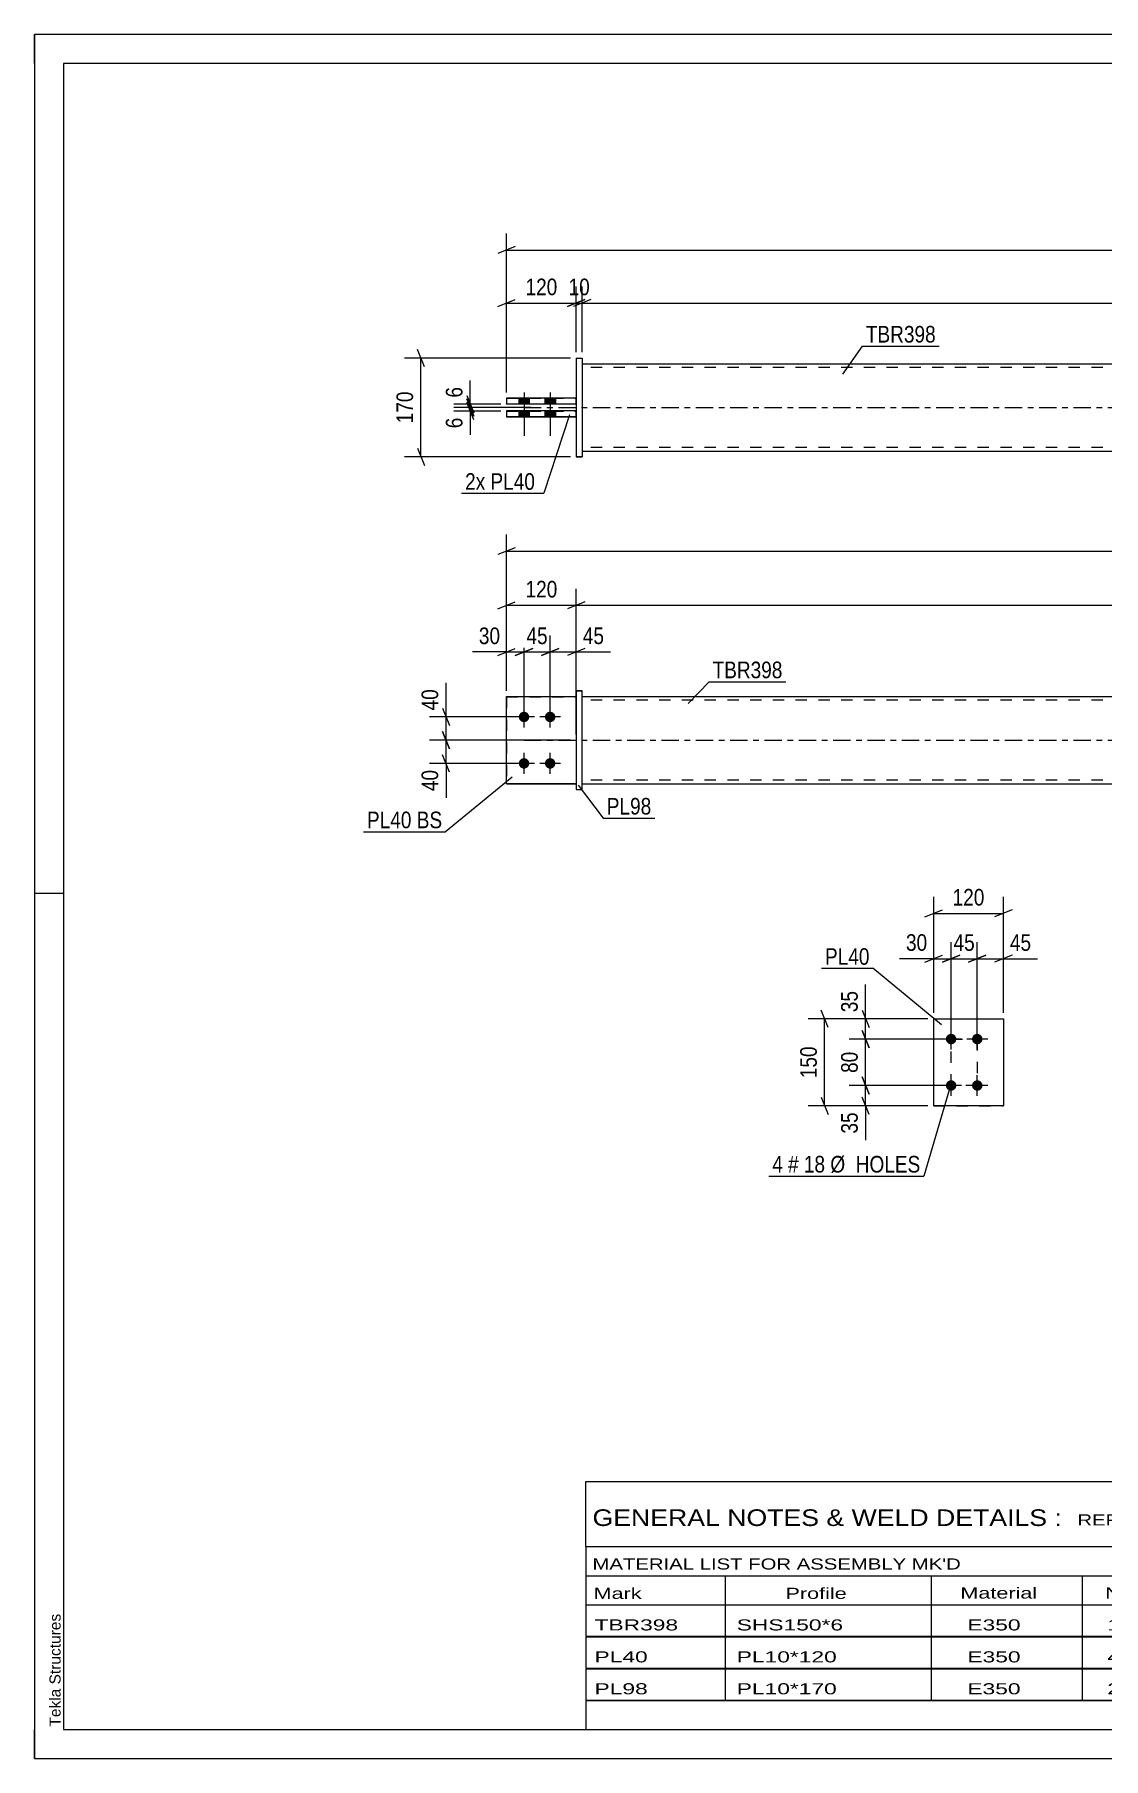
# Model space of a CAD drawing. Header units: millimetres. Extents: x 0 to 420, y 0 to 297.
# Drawn here: x 0 to 184.2, y 0 to 297 of the extents above; entities that cross this region are included whole.
import ezdxf

# ---------------------------------------------------------------- set-up
doc = ezdxf.new("R2010")
doc.units = ezdxf.units.MM
doc.linetypes.add('DXK_LINE_DOT2', pattern=[3.9198, 1.9599, -1.9599])
doc.linetypes.add('DXK_LINE_DOT3', pattern=[5.9187, 2.979, -0.9799, 0.9799, -0.9799])
doc.styles.add('Arial', font='ARIAL.TTF', dxfattribs={"height": 0.2})
doc.styles.add('Arial Narrow', font='ARIALN.TTF', dxfattribs={"height": 0.2})

# ---------------------------------------------------------------- blocks, each defined once
blk = doc.blocks.new('Unknown-580606215-1163')
at = {"color": 5, "linetype": 'Continuous'}
for p, q in [((420, 297), (0, 297)), ((0, 297), (0, 0)), ((0, 292), (0, 297)), ((415, 292), (5, 292)), ((5, 292), (5, 5)), ((5, 149), (0, 149)), ((0, 0), (0, 5)), ((5, 5), (415, 5)), ((0, 0), (420, 0))]:
    blk.add_line(p, q, dxfattribs=at)
at = {"color": 174, "linetype": 'Continuous', "style": 'Arial'}
blk.add_text('Tekla Structures', height=1.9102, rotation=90, dxfattribs=at).set_placement((4.5, 5.5))
blk = doc.blocks.new('Part-580606215-1811 - 1792')
at = {"color": 2, "linetype": 'Continuous'}
for p, q in [((81.35, 182.93), (93.35, 182.93)), ((81.35, 167.93), (81.35, 182.93)), ((81.35, 167.93), (93.35, 167.93)), ((93.35, 167.93), (81.35, 167.93)), ((81.35, 167.93), (81.35, 167.93))]:
    blk.add_line(p, q, dxfattribs=at)
at = {"color": 7, "linetype": 'DXK_LINE_DOT2'}
for p, q in [((81.35, 182.93), (93.35, 182.93)), ((93.35, 182.93), (93.35, 182.93)), ((93.35, 182.93), (93.35, 167.93))]:
    blk.add_line(p, q, dxfattribs=at)
blk = doc.blocks.new('Bolt-580606215-1795 - 1792')
at = {"linetype": 'Continuous'}
for points in [[(84.35, 178.53), (84.16, 178.55), (83.99, 178.61), (83.82, 178.7), (83.68, 178.83), (83.57, 178.98), (83.5, 179.15), (83.46, 179.34), (83.46, 179.52), (83.5, 179.71), (83.57, 179.88), (83.68, 180.03), (83.82, 180.16), (83.99, 180.25), (84.16, 180.31), (84.35, 180.33), (84.54, 180.31), (84.72, 180.25), (84.88, 180.16), (85.02, 180.03), (85.13, 179.88), (85.21, 179.71), (85.25, 179.52), (85.25, 179.34), (85.21, 179.15), (85.13, 178.98), (85.02, 178.83), (84.88, 178.7), (84.72, 178.61), (84.54, 178.55)], [(88.85, 178.53), (88.66, 178.55), (88.49, 178.61), (88.32, 178.7), (88.18, 178.83), (88.07, 178.98), (88, 179.15), (87.96, 179.34), (87.96, 179.52), (88, 179.71), (88.07, 179.88), (88.18, 180.03), (88.32, 180.16), (88.49, 180.25), (88.66, 180.31), (88.85, 180.33), (89.04, 180.31), (89.22, 180.25), (89.38, 180.16), (89.52, 180.03), (89.63, 179.88), (89.71, 179.71), (89.75, 179.52), (89.75, 179.34), (89.71, 179.15), (89.63, 178.98), (89.52, 178.83), (89.38, 178.7), (89.22, 178.61), (89.04, 178.55)], [(84.35, 170.53), (84.16, 170.55), (83.99, 170.61), (83.82, 170.7), (83.68, 170.83), (83.57, 170.98), (83.5, 171.15), (83.46, 171.34), (83.46, 171.52), (83.5, 171.71), (83.57, 171.88), (83.68, 172.03), (83.82, 172.16), (83.99, 172.25), (84.16, 172.31), (84.35, 172.33), (84.54, 172.31), (84.72, 172.25), (84.88, 172.16), (85.02, 172.03), (85.13, 171.88), (85.21, 171.71), (85.25, 171.52), (85.25, 171.34), (85.21, 171.15), (85.13, 170.98), (85.02, 170.83), (84.88, 170.7), (84.72, 170.61), (84.54, 170.55)], [(88.85, 170.53), (88.66, 170.55), (88.49, 170.61), (88.32, 170.7), (88.18, 170.83), (88.07, 170.98), (88, 171.15), (87.96, 171.34), (87.96, 171.52), (88, 171.71), (88.07, 171.88), (88.18, 172.03), (88.32, 172.16), (88.49, 172.25), (88.66, 172.31), (88.85, 172.33), (89.04, 172.31), (89.22, 172.25), (89.38, 172.16), (89.52, 172.03), (89.63, 171.88), (89.71, 171.71), (89.75, 171.52), (89.75, 171.34), (89.71, 171.15), (89.63, 170.98), (89.52, 170.83), (89.38, 170.7), (89.22, 170.61), (89.04, 170.55)]]:
    blk.add_hatch(color=1, dxfattribs=at).paths.add_polyline_path(points)
at = {"color": 1, "linetype": 'Continuous'}
for p, q in [((84.35, 177.63), (84.35, 181.23)), ((88.85, 177.63), (88.85, 181.23)), ((86.15, 179.43), (82.55, 179.43)), ((90.65, 179.43), (87.05, 179.43)), ((84.35, 169.63), (84.35, 173.23)), ((88.85, 169.63), (88.85, 173.23)), ((86.15, 171.43), (82.55, 171.43)), ((90.65, 171.43), (87.05, 171.43))]:
    blk.add_line(p, q, dxfattribs=at)
blk = doc.blocks.new('Part-580606215-1801 - 1792')
at = {"color": 2, "linetype": 'Continuous'}
for p, q in [((94.35, 182.93), (285.98, 182.93)), ((94.35, 167.93), (285.98, 167.93))]:
    blk.add_line(p, q, dxfattribs=at)
at = {"color": 7, "linetype": 'DXK_LINE_DOT2'}
for p, q in [((94.35, 167.93), (94.35, 182.93)), ((285.98, 182.33), (94.35, 182.33)), ((285.98, 182.93), (285.98, 167.93)), ((285.98, 168.53), (94.35, 168.53))]:
    blk.add_line(p, q, dxfattribs=at)
at = {"color": 7, "linetype": 'DXK_LINE_DOT3'}
blk.add_line((84.35, 175.43), (295.98, 175.43), dxfattribs=at)
blk = doc.blocks.new('Part-580606215-1816 - 1792')
at = {"color": 7, "linetype": 'DXK_LINE_DOT2'}
for p, q in [((81.35, 182.93), (93.35, 182.93)), ((81.35, 182.93), (81.35, 167.93)), ((81.35, 182.92), (93.35, 182.92)), ((93.35, 182.92), (93.35, 182.93)), ((93.35, 182.93), (93.35, 167.92))]:
    blk.add_line(p, q, dxfattribs=at)
at = {"color": 2, "linetype": 'Continuous'}
for p, q in [((93.35, 167.93), (81.35, 167.93)), ((81.35, 167.93), (81.35, 167.92)), ((81.35, 167.93), (81.35, 167.93)), ((81.35, 167.93), (81.35, 167.92)), ((81.35, 167.92), (93.35, 167.92))]:
    blk.add_line(p, q, dxfattribs=at)
blk = doc.blocks.new('Part-580606215-1821 - 1792')
at = {"color": 2, "linetype": 'Continuous'}
for p, q in [((94.35, 183.95), (93.35, 183.95)), ((93.35, 183.95), (93.35, 166.91)), ((94.35, 166.91), (94.35, 183.95)), ((93.35, 166.95), (94.35, 166.95)), ((93.35, 166.91), (94.35, 166.91)), ((94.35, 166.95), (94.35, 166.91))]:
    blk.add_line(p, q, dxfattribs=at)
at = {"color": 7, "linetype": 'DXK_LINE_DOT2'}
blk.add_line((93.35, 183.91), (94.35, 183.91), dxfattribs=at)
blk = doc.blocks.new('Bolt-580606215-2076 - 2069')
at = {"linetype": 'Continuous'}
for points in [[(83.45, 233.35), (85.25, 233.35), (85.25, 234.35), (83.45, 234.35)], [(83.45, 233.34), (85.25, 233.34), (85.25, 234.34), (83.45, 234.34)], [(83.45, 231.15), (85.25, 231.15), (85.25, 232.15), (83.45, 232.15)], [(83.45, 231.14), (85.25, 231.14), (85.25, 232.14), (83.45, 232.14)], [(87.95, 233.35), (89.75, 233.35), (89.75, 234.35), (87.95, 234.35)], [(87.95, 233.34), (89.75, 233.34), (89.75, 234.34), (87.95, 234.34)], [(87.95, 231.15), (89.75, 231.15), (89.75, 232.15), (87.95, 232.15)], [(87.95, 231.14), (89.75, 231.14), (89.75, 232.14), (87.95, 232.14)]]:
    blk.add_hatch(color=1, dxfattribs=at).paths.add_polyline_path(points)
at = {"color": 1, "linetype": 'Continuous'}
for p, q in [((84.35, 235.35), (84.35, 227.85)), ((84.35, 235.34), (84.35, 227.84)), ((88.85, 235.35), (88.85, 227.85)), ((88.85, 235.34), (88.85, 227.84)), ((83.45, 234.35), (83.45, 233.35)), ((83.45, 234.34), (83.45, 233.34)), ((83.45, 232.15), (83.45, 231.15)), ((83.45, 232.14), (83.45, 231.14)), ((85.25, 234.35), (85.25, 233.35)), ((85.25, 234.34), (85.25, 233.34)), ((85.25, 232.15), (85.25, 231.15)), ((85.25, 232.14), (85.25, 231.14)), ((87.95, 234.35), (87.95, 233.35)), ((87.95, 234.34), (87.95, 233.34)), ((87.95, 232.15), (87.95, 231.15)), ((87.95, 232.14), (87.95, 231.14)), ((89.75, 234.35), (89.75, 233.35)), ((89.75, 234.34), (89.75, 233.34)), ((89.75, 232.15), (89.75, 231.15)), ((89.75, 232.14), (89.75, 231.14))]:
    blk.add_line(p, q, dxfattribs=at)
blk = doc.blocks.new('Part-580606215-2093 - 2069')
at = {"color": 2, "linetype": 'Continuous'}
for p, q in [((93.35, 234.36), (81.35, 234.36)), ((81.35, 234.36), (81.35, 233.36)), ((81.35, 233.36), (93.35, 233.36)), ((81.35, 233.33), (81.35, 233.36)), ((81.35, 233.36), (81.35, 233.33)), ((93.35, 233.33), (81.35, 233.33))]:
    blk.add_line(p, q, dxfattribs=at)
at = {"color": 7, "linetype": 'DXK_LINE_DOT2'}
for p, q in [((81.35, 234.33), (93.35, 234.33)), ((93.35, 233.33), (93.35, 234.36))]:
    blk.add_line(p, q, dxfattribs=at)
blk = doc.blocks.new('Part-580606215-2094 - 2069')
at = {"color": 2, "linetype": 'Continuous'}
for p, q in [((93.35, 241.26), (94.35, 241.26)), ((93.35, 241.26), (93.35, 224.26)), ((94.35, 241.26), (94.35, 224.23)), ((94.35, 224.26), (93.35, 224.26)), ((93.35, 224.26), (93.35, 224.23)), ((93.35, 224.26), (93.35, 224.23)), ((93.35, 224.23), (94.35, 224.23))]:
    blk.add_line(p, q, dxfattribs=at)
at = {"color": 7, "linetype": 'DXK_LINE_DOT2'}
for p, q in [((93.35, 241.23), (94.35, 241.23)), ((94.35, 241.23), (94.35, 241.26))]:
    blk.add_line(p, q, dxfattribs=at)
blk = doc.blocks.new('Part-580606215-2082 - 2069')
at = {"color": 2, "linetype": 'Continuous'}
for p, q in [((94.35, 240.24), (285.98, 240.24)), ((94.35, 225.24), (285.98, 225.24))]:
    blk.add_line(p, q, dxfattribs=at)
at = {"color": 7, "linetype": 'DXK_LINE_DOT2'}
for p, q in [((94.35, 240.24), (94.35, 225.24)), ((285.98, 239.64), (94.35, 239.64)), ((285.98, 240.24), (285.98, 225.24)), ((285.98, 225.84), (94.35, 225.84))]:
    blk.add_line(p, q, dxfattribs=at)
at = {"color": 7, "linetype": 'DXK_LINE_DOT3'}
blk.add_line((84.35, 232.74), (295.98, 232.74), dxfattribs=at)
blk = doc.blocks.new('Part-580606215-2088 - 2069')
at = {"color": 2, "linetype": 'Continuous'}
for p, q in [((93.35, 232.16), (81.35, 232.16)), ((81.35, 232.16), (81.35, 231.16)), ((81.35, 231.16), (93.35, 231.16)), ((81.35, 231.13), (81.35, 231.16)), ((81.35, 231.16), (81.35, 231.13)), ((93.35, 231.13), (81.35, 231.13))]:
    blk.add_line(p, q, dxfattribs=at)
at = {"color": 7, "linetype": 'DXK_LINE_DOT2'}
for p, q in [((81.35, 232.13), (93.35, 232.13)), ((93.35, 231.13), (93.35, 232.16))]:
    blk.add_line(p, q, dxfattribs=at)
blk = doc.blocks.new('Bolt-580606215-1445 - 1411')
at = {"linetype": 'Continuous'}
for points in [[(157.94, 123.04), (157.76, 123.06), (157.58, 123.12), (157.41, 123.21), (157.27, 123.34), (157.16, 123.49), (157.09, 123.66), (157.05, 123.85), (157.05, 124.04), (157.09, 124.22), (157.16, 124.39), (157.27, 124.54), (157.41, 124.67), (157.58, 124.76), (157.76, 124.82), (157.94, 124.84), (158.13, 124.82), (158.31, 124.76), (158.47, 124.67), (158.61, 124.54), (158.72, 124.39), (158.8, 124.22), (158.84, 124.04), (158.84, 123.85), (158.8, 123.66), (158.72, 123.49), (158.61, 123.34), (158.47, 123.21), (158.31, 123.12), (158.13, 123.06)], [(162.44, 123.04), (162.26, 123.06), (162.08, 123.12), (161.91, 123.21), (161.77, 123.34), (161.66, 123.49), (161.59, 123.66), (161.55, 123.85), (161.55, 124.04), (161.59, 124.22), (161.66, 124.39), (161.77, 124.54), (161.91, 124.67), (162.08, 124.76), (162.26, 124.82), (162.44, 124.84), (162.63, 124.82), (162.81, 124.76), (162.97, 124.67), (163.11, 124.54), (163.22, 124.39), (163.3, 124.22), (163.34, 124.04), (163.34, 123.85), (163.3, 123.66), (163.22, 123.49), (163.11, 123.34), (162.97, 123.21), (162.81, 123.12), (162.63, 123.06)], [(157.94, 115.04), (157.76, 115.06), (157.58, 115.12), (157.41, 115.21), (157.27, 115.34), (157.16, 115.49), (157.09, 115.66), (157.05, 115.85), (157.05, 116.04), (157.09, 116.22), (157.16, 116.39), (157.27, 116.54), (157.41, 116.67), (157.58, 116.76), (157.76, 116.82), (157.94, 116.84), (158.13, 116.82), (158.31, 116.76), (158.47, 116.67), (158.61, 116.54), (158.72, 116.39), (158.8, 116.22), (158.84, 116.04), (158.84, 115.85), (158.8, 115.66), (158.72, 115.49), (158.61, 115.34), (158.47, 115.21), (158.31, 115.12), (158.13, 115.06)], [(162.44, 115.04), (162.26, 115.06), (162.08, 115.12), (161.91, 115.21), (161.77, 115.34), (161.66, 115.49), (161.59, 115.66), (161.55, 115.85), (161.55, 116.04), (161.59, 116.22), (161.66, 116.39), (161.77, 116.54), (161.91, 116.67), (162.08, 116.76), (162.26, 116.82), (162.44, 116.84), (162.63, 116.82), (162.81, 116.76), (162.97, 116.67), (163.11, 116.54), (163.22, 116.39), (163.3, 116.22), (163.34, 116.04), (163.34, 115.85), (163.3, 115.66), (163.22, 115.49), (163.11, 115.34), (162.97, 115.21), (162.81, 115.12), (162.63, 115.06)]]:
    blk.add_hatch(color=1, dxfattribs=at).paths.add_polyline_path(points)
at = {"color": 1, "linetype": 'Continuous'}
for p, q in [((157.94, 122.14), (157.94, 125.74)), ((162.44, 122.14), (162.44, 125.74)), ((159.74, 123.94), (156.14, 123.94)), ((164.24, 123.94), (160.64, 123.94)), ((159.74, 115.94), (156.14, 115.94)), ((157.94, 114.14), (157.94, 117.74)), ((164.24, 115.94), (160.64, 115.94)), ((162.44, 114.14), (162.44, 117.74))]:
    blk.add_line(p, q, dxfattribs=at)
blk = doc.blocks.new('Part-580606215-1460 - 1411')
at = {"color": 2, "linetype": 'Continuous'}
for p, q in [((154.94, 127.44), (166.94, 127.44)), ((154.94, 112.44), (154.94, 127.44)), ((166.94, 127.44), (166.94, 127.44)), ((166.94, 127.44), (166.94, 112.44)), ((166.94, 112.44), (154.94, 112.44)), ((154.94, 112.44), (154.94, 112.44))]:
    blk.add_line(p, q, dxfattribs=at)
at = {"color": 7, "linetype": 'DXK_LINE_DOT2'}
for p, q in [((154.94, 127.44), (166.94, 127.44)), ((154.94, 112.44), (166.94, 112.44)), ((154.94, 112.44), (154.94, 112.44))]:
    blk.add_line(p, q, dxfattribs=at)
blk = doc.blocks.new('Rectangle-580606215-1569 - 1411')
at = {"color": 1, "linetype": 'DXK_LINE_DOT2'}
blk.add_lwpolyline([(157.94, 123.94), (162.44, 123.94), (162.44, 115.94), (157.94, 115.94), (157.94, 123.94)], close=True, dxfattribs=at)
blk = doc.blocks.new('StraightDimension-580606215-1939 - 1792')
at = {"color": 7, "linetype": 'Continuous'}
for p, q in [((94.85, 199.26), (91.85, 198.06)), ((93.35, 176.43), (93.35, 201.51)), ((285.48, 198.06), (288.48, 199.26)), ((286.98, 183.93), (286.98, 201.51)), ((93.35, 198.66), (286.98, 198.66))]:
    blk.add_line(p, q, dxfattribs=at)
at = {"color": 0}
blk.add_wipeout([(194.42, 199.41), (194.42, 203.61), (185.91, 203.61), (185.91, 199.41)], dxfattribs=at)
at = {"color": 3, "style": 'Arial Narrow'}
blk.add_text('1936', height=2.863, dxfattribs=at).set_placement((186.51, 200.01))
blk = doc.blocks.new('StraightDimension-580606215-1924 - 1792')
at = {"color": 7, "linetype": 'Continuous'}
for p, q in [((79.85, 198.06), (82.85, 199.26)), ((81.35, 183.93), (81.35, 201.51)), ((94.85, 199.26), (91.85, 198.06)), ((93.35, 176.43), (93.35, 201.51)), ((81.35, 198.66), (93.35, 198.66))]:
    blk.add_line(p, q, dxfattribs=at)
at = {"color": 0}
blk.add_wipeout([(90.69, 199.41), (90.69, 203.61), (84.01, 203.61), (84.01, 199.41)], dxfattribs=at)
at = {"color": 3, "style": 'Arial Narrow'}
blk.add_text('120', height=2.863, dxfattribs=at).set_placement((84.61, 200.01))
blk = doc.blocks.new('StraightDimension-580606215-1993 - 1792')
at = {"color": 7, "linetype": 'Continuous'}
for p, q in [((81.35, 183.93), (81.35, 193.48)), ((84.35, 180.43), (84.35, 193.48)), ((79.85, 190.03), (82.85, 191.23)), ((81.35, 190.63), (84.35, 190.63)), ((85.85, 191.23), (82.85, 190.03))]:
    blk.add_line(p, q, dxfattribs=at)
at = {"color": 0}
blk.add_wipeout([(80.83, 191.38), (80.83, 195.58), (75.97, 195.58), (75.97, 191.38)], dxfattribs=at)
at = {"color": 7, "linetype": 'Continuous'}
blk.add_line((81.35, 190.63), (75.45, 190.63), dxfattribs=at)
blk.add_line((81.35, 190.63), (75.45, 190.63), dxfattribs=at)
at = {"color": 3, "style": 'Arial Narrow'}
blk.add_text('30', height=2.863, dxfattribs=at).set_placement((76.57, 191.98))
blk = doc.blocks.new('StraightDimension-580606215-2009 - 1792')
at = {"color": 7, "linetype": 'Continuous'}
for p, q in [((84.35, 180.43), (84.35, 193.48)), ((88.85, 180.43), (88.85, 193.48)), ((82.85, 190.03), (85.85, 191.23)), ((84.35, 190.63), (88.85, 190.63)), ((90.35, 191.23), (87.35, 190.03))]:
    blk.add_line(p, q, dxfattribs=at)
at = {"color": 0}
blk.add_wipeout([(89.03, 191.38), (89.03, 195.58), (84.17, 195.58), (84.17, 191.38)], dxfattribs=at)
at = {"color": 3, "style": 'Arial Narrow'}
blk.add_text('45', height=2.863, dxfattribs=at).set_placement((84.77, 191.98))
blk = doc.blocks.new('StraightDimension-580606215-1885 - 1792')
at = {"color": 7, "linetype": 'Continuous'}
for p, q in [((82.85, 208.59), (79.85, 207.39)), ((81.35, 183.93), (81.35, 210.84)), ((81.35, 207.99), (298.98, 207.99)), ((297.48, 207.39), (300.48, 208.59)), ((298.98, 183.93), (298.98, 210.84))]:
    blk.add_line(p, q, dxfattribs=at)
at = {"color": 0}
blk.add_wipeout([(194.42, 208.74), (194.42, 212.94), (185.91, 212.94), (185.91, 208.74)], dxfattribs=at)
at = {"color": 3, "style": 'Arial Narrow'}
blk.add_text('2176', height=2.863, dxfattribs=at).set_placement((186.51, 209.34))
blk = doc.blocks.new('StraightDimension-580606215-1983 - 1792')
at = {"color": 7, "linetype": 'Continuous'}
for p, q in [((92.35, 175.43), (68.06, 175.43)), ((70.31, 176.93), (71.51, 173.93)), ((70.91, 171.43), (70.91, 175.43)), ((71.51, 169.93), (70.31, 172.93)), ((83.35, 171.43), (68.06, 171.43))]:
    blk.add_line(p, q, dxfattribs=at)
at = {"color": 0}
blk.add_wipeout([(70.16, 170.9), (65.96, 170.9), (65.96, 166.05), (70.16, 166.05)], dxfattribs=at)
at = {"color": 7, "linetype": 'Continuous'}
blk.add_line((70.91, 171.43), (70.91, 165.52), dxfattribs=at)
blk.add_line((70.91, 171.43), (70.91, 165.52), dxfattribs=at)
at = {"color": 3, "style": 'Arial Narrow'}
blk.add_text('40', height=2.863, rotation=90.0002, dxfattribs=at).set_placement((69.56, 166.65))
blk = doc.blocks.new('StraightDimension-580606215-1974 - 1792')
at = {"color": 7, "linetype": 'Continuous'}
for p, q in [((83.35, 179.43), (68.06, 179.43)), ((70.31, 180.93), (71.51, 177.93)), ((70.91, 175.43), (70.91, 179.43)), ((92.35, 175.43), (68.06, 175.43)), ((71.51, 173.93), (70.31, 176.93))]:
    blk.add_line(p, q, dxfattribs=at)
at = {"color": 0}
blk.add_wipeout([(70.16, 184.81), (65.96, 184.81), (65.96, 179.95), (70.16, 179.95)], dxfattribs=at)
at = {"color": 7, "linetype": 'Continuous'}
blk.add_line((70.91, 179.43), (70.91, 185.33), dxfattribs=at)
blk.add_line((70.91, 179.43), (70.91, 185.33), dxfattribs=at)
at = {"color": 3, "style": 'Arial Narrow'}
blk.add_text('40', height=2.863, rotation=90.0002, dxfattribs=at).set_placement((69.56, 180.55))
blk = doc.blocks.new('StraightDimension-580606215-2022 - 1792')
at = {"color": 7, "linetype": 'Continuous'}
for p, q in [((88.85, 180.43), (88.85, 193.48)), ((93.35, 183.93), (93.35, 193.48)), ((87.35, 190.03), (90.35, 191.23)), ((88.85, 190.63), (93.35, 190.63)), ((94.85, 191.23), (91.85, 190.03))]:
    blk.add_line(p, q, dxfattribs=at)
at = {"color": 0}
blk.add_wipeout([(98.73, 191.38), (98.73, 195.58), (93.88, 195.58), (93.88, 191.38)], dxfattribs=at)
at = {"color": 7, "linetype": 'Continuous'}
blk.add_line((93.35, 190.63), (99.26, 190.63), dxfattribs=at)
blk.add_line((93.35, 190.63), (99.26, 190.63), dxfattribs=at)
at = {"color": 3, "style": 'Arial Narrow'}
blk.add_text('45', height=2.863, dxfattribs=at).set_placement((94.48, 191.98))
blk = doc.blocks.new('StraightDimension-580606215-2141 - 2069')
at = {"color": 7, "linetype": 'Continuous'}
for p, q in [((93.35, 242.26), (93.35, 253.58)), ((94.35, 242.26), (94.35, 253.58)), ((91.85, 250.13), (94.85, 251.33)), ((95.85, 251.33), (92.85, 250.13)), ((93.35, 250.73), (94.35, 250.73))]:
    blk.add_line(p, q, dxfattribs=at)
at = {"color": 0}
blk.add_wipeout([(96.28, 251.48), (96.28, 255.68), (91.42, 255.68), (91.42, 251.48)], dxfattribs=at)
at = {"color": 3, "style": 'Arial Narrow'}
blk.add_text('10', height=2.863, dxfattribs=at).set_placement((92.02, 252.08))
blk = doc.blocks.new('StraightDimension-580606215-2210 - 2069')
at = {"color": 7, "linetype": 'Continuous'}
for p, q in [((74.49, 234.83), (75.69, 231.83)), ((80.35, 233.33), (72.24, 233.33)), ((85.6, 232.74), (72.24, 232.74)), ((75.69, 231.24), (74.49, 234.24)), ((75.09, 232.74), (75.09, 233.33))]:
    blk.add_line(p, q, dxfattribs=at)
at = {"color": 0}
blk.add_wipeout([(74.34, 236.88), (70.14, 236.88), (70.14, 233.85), (74.34, 233.85)], dxfattribs=at)
at = {"color": 7, "linetype": 'Continuous'}
blk.add_line((75.09, 233.33), (75.09, 237.41), dxfattribs=at)
blk.add_line((75.09, 233.33), (75.09, 237.41), dxfattribs=at)
at = {"color": 3, "style": 'Arial Narrow'}
blk.add_text('6', height=2.86, rotation=90.0002, dxfattribs=at).set_placement((73.74, 234.45))
blk = doc.blocks.new('StraightDimension-580606215-2120 - 2069')
at = {"color": 7, "linetype": 'Continuous'}
for p, q in [((81.35, 235.33), (81.35, 262.72)), ((298.98, 235.34), (298.98, 262.72)), ((82.85, 260.47), (79.85, 259.27)), ((81.35, 259.87), (298.98, 259.87)), ((297.48, 259.27), (300.48, 260.47))]:
    blk.add_line(p, q, dxfattribs=at)
at = {"color": 0}
blk.add_wipeout([(194.42, 260.62), (194.42, 264.82), (185.91, 264.82), (185.91, 260.62)], dxfattribs=at)
at = {"color": 3, "style": 'Arial Narrow'}
blk.add_text('2176', height=2.863, dxfattribs=at).set_placement((186.51, 261.22))
blk = doc.blocks.new('StraightDimension-580606215-2171 - 2069')
at = {"color": 7, "linetype": 'Continuous'}
for p, q in [((94.35, 242.26), (94.35, 253.58)), ((285.98, 242.24), (285.98, 253.58)), ((95.85, 251.33), (92.85, 250.13)), ((94.35, 250.73), (285.98, 250.73)), ((284.48, 250.13), (287.48, 251.33))]:
    blk.add_line(p, q, dxfattribs=at)
at = {"color": 0}
blk.add_wipeout([(194.42, 251.48), (194.42, 255.68), (185.91, 255.68), (185.91, 251.48)], dxfattribs=at)
at = {"color": 3, "style": 'Arial Narrow'}
blk.add_text('1916', height=2.863, dxfattribs=at).set_placement((186.51, 252.08))
blk = doc.blocks.new('StraightDimension-580606215-2107 - 2069')
at = {"color": 7, "linetype": 'Continuous'}
for p, q in [((92.35, 241.26), (63.73, 241.26)), ((67.18, 239.76), (65.98, 242.76)), ((66.58, 224.26), (66.58, 241.26)), ((65.98, 225.76), (67.18, 222.76)), ((92.35, 224.26), (63.73, 224.26))]:
    blk.add_line(p, q, dxfattribs=at)
at = {"color": 0}
blk.add_wipeout([(65.83, 236.11), (61.63, 236.11), (61.63, 229.42), (65.83, 229.42)], dxfattribs=at)
at = {"color": 3, "style": 'Arial Narrow'}
blk.add_text('170', height=2.863, rotation=90.0002, dxfattribs=at).set_placement((65.23, 230.02))
blk = doc.blocks.new('StraightDimension-580606215-2131 - 2069')
at = {"color": 7, "linetype": 'Continuous'}
for p, q in [((81.35, 235.33), (81.35, 253.58)), ((93.35, 242.26), (93.35, 253.58)), ((79.85, 250.13), (82.85, 251.33)), ((81.35, 250.73), (93.35, 250.73)), ((94.85, 251.33), (91.85, 250.13))]:
    blk.add_line(p, q, dxfattribs=at)
at = {"color": 0}
blk.add_wipeout([(90.69, 251.48), (90.69, 255.68), (84.01, 255.68), (84.01, 251.48)], dxfattribs=at)
at = {"color": 3, "style": 'Arial Narrow'}
blk.add_text('120', height=2.863, dxfattribs=at).set_placement((84.61, 252.08))
blk = doc.blocks.new('StraightDimension-580606215-2200 - 2069')
at = {"color": 7, "linetype": 'Continuous'}
for p, q in [((85.6, 232.74), (72.24, 232.74)), ((80.35, 232.13), (72.24, 232.13)), ((74.49, 234.24), (75.69, 231.24)), ((75.69, 230.63), (74.49, 233.63)), ((75.09, 232.13), (75.09, 232.74))]:
    blk.add_line(p, q, dxfattribs=at)
at = {"color": 0}
blk.add_wipeout([(74.34, 231.6), (70.14, 231.6), (70.14, 228.57), (74.34, 228.57)], dxfattribs=at)
at = {"color": 7, "linetype": 'Continuous'}
blk.add_line((75.09, 232.13), (75.09, 228.05), dxfattribs=at)
blk.add_line((75.09, 232.13), (75.09, 228.05), dxfattribs=at)
at = {"color": 3, "style": 'Arial Narrow'}
blk.add_text('6', height=2.86, rotation=90.0002, dxfattribs=at).set_placement((73.74, 229.17))
blk = doc.blocks.new('StraightDimension-580606215-1556 - 1411')
at = {"color": 7, "linetype": 'Continuous'}
for p, q in [((156.94, 115.94), (140.35, 115.94)), ((142.6, 117.44), (143.8, 114.44)), ((143.2, 112.44), (143.2, 115.94)), ((143.8, 110.94), (142.6, 113.94)), ((153.94, 112.44), (140.35, 112.44))]:
    blk.add_line(p, q, dxfattribs=at)
at = {"color": 0}
blk.add_wipeout([(142.45, 111.92), (138.25, 111.92), (138.25, 107.06), (142.45, 107.06)], dxfattribs=at)
at = {"color": 7, "linetype": 'Continuous'}
blk.add_line((143.2, 112.44), (143.2, 106.54), dxfattribs=at)
blk.add_line((143.2, 112.44), (143.2, 106.54), dxfattribs=at)
at = {"color": 3, "style": 'Arial Narrow'}
blk.add_text('35', height=2.863, rotation=90.0002, dxfattribs=at).set_placement((141.85, 107.66))
blk = doc.blocks.new('StraightDimension-580606215-1492 - 1411')
at = {"color": 7, "linetype": 'Continuous'}
for p, q in [((157.94, 124.94), (157.94, 140.64)), ((162.44, 124.94), (162.44, 140.64)), ((156.44, 137.19), (159.44, 138.39)), ((157.94, 137.79), (162.44, 137.79)), ((163.94, 138.39), (160.94, 137.19))]:
    blk.add_line(p, q, dxfattribs=at)
at = {"color": 0}
blk.add_wipeout([(162.62, 138.54), (162.62, 142.74), (157.76, 142.74), (157.76, 138.54)], dxfattribs=at)
at = {"color": 3, "style": 'Arial Narrow'}
blk.add_text('45', height=2.863, dxfattribs=at).set_placement((158.36, 139.14))
blk = doc.blocks.new('StraightDimension-580606215-1462 - 1411')
at = {"color": 7, "linetype": 'Continuous'}
for p, q in [((153.44, 144.99), (156.44, 146.19)), ((154.94, 128.44), (154.94, 148.44)), ((154.94, 145.59), (166.94, 145.59)), ((168.44, 146.19), (165.44, 144.99)), ((166.94, 128.44), (166.94, 148.44))]:
    blk.add_line(p, q, dxfattribs=at)
at = {"color": 0}
blk.add_wipeout([(164.28, 146.34), (164.28, 150.54), (157.6, 150.54), (157.6, 146.34)], dxfattribs=at)
at = {"color": 3, "style": 'Arial Narrow'}
blk.add_text('120', height=2.863, dxfattribs=at).set_placement((158.2, 146.94))
blk = doc.blocks.new('StraightDimension-580606215-1479 - 1411')
at = {"color": 7, "linetype": 'Continuous'}
for p, q in [((162.44, 124.94), (162.44, 140.64)), ((166.94, 128.44), (166.94, 140.64)), ((160.94, 137.19), (163.94, 138.39)), ((162.44, 137.79), (166.94, 137.79)), ((168.44, 138.39), (165.44, 137.19))]:
    blk.add_line(p, q, dxfattribs=at)
at = {"color": 0}
blk.add_wipeout([(172.32, 138.54), (172.32, 142.74), (167.47, 142.74), (167.47, 138.54)], dxfattribs=at)
at = {"color": 7, "linetype": 'Continuous'}
blk.add_line((166.94, 137.79), (172.85, 137.79), dxfattribs=at)
blk.add_line((166.94, 137.79), (172.85, 137.79), dxfattribs=at)
at = {"color": 3, "style": 'Arial Narrow'}
blk.add_text('45', height=2.863, dxfattribs=at).set_placement((168.07, 139.14))
blk = doc.blocks.new('StraightDimension-580606215-1502 - 1411')
at = {"color": 7, "linetype": 'Continuous'}
for p, q in [((154.94, 128.44), (154.94, 140.64)), ((157.94, 124.94), (157.94, 140.64)), ((153.44, 137.19), (156.44, 138.39)), ((154.94, 137.79), (157.94, 137.79)), ((159.44, 138.39), (156.44, 137.19))]:
    blk.add_line(p, q, dxfattribs=at)
at = {"color": 0}
blk.add_wipeout([(154.42, 138.54), (154.42, 142.74), (149.56, 142.74), (149.56, 138.54)], dxfattribs=at)
at = {"color": 7, "linetype": 'Continuous'}
blk.add_line((154.94, 137.79), (149.04, 137.79), dxfattribs=at)
blk.add_line((154.94, 137.79), (149.04, 137.79), dxfattribs=at)
at = {"color": 3, "style": 'Arial Narrow'}
blk.add_text('30', height=2.863, dxfattribs=at).set_placement((150.16, 139.14))
blk = doc.blocks.new('StraightDimension-580606215-1516 - 1411')
at = {"color": 7, "linetype": 'Continuous'}
for p, q in [((136.75, 125.94), (135.55, 128.94)), ((153.94, 127.44), (133.3, 127.44)), ((136.15, 112.44), (136.15, 127.44)), ((135.55, 113.94), (136.75, 110.94)), ((153.94, 112.44), (133.3, 112.44))]:
    blk.add_line(p, q, dxfattribs=at)
at = {"color": 0}
blk.add_wipeout([(135.4, 123.28), (131.2, 123.28), (131.2, 116.6), (135.4, 116.6)], dxfattribs=at)
at = {"color": 3, "style": 'Arial Narrow'}
blk.add_text('150', height=2.863, rotation=90.0002, dxfattribs=at).set_placement((134.8, 117.2))
blk = doc.blocks.new('StraightDimension-580606215-1533 - 1411')
at = {"color": 7, "linetype": 'Continuous'}
for p, q in [((142.6, 128.94), (143.8, 125.94)), ((153.94, 127.44), (140.35, 127.44)), ((143.8, 122.44), (142.6, 125.44)), ((143.2, 123.94), (143.2, 127.44)), ((156.94, 123.94), (140.35, 123.94))]:
    blk.add_line(p, q, dxfattribs=at)
at = {"color": 0}
blk.add_wipeout([(142.45, 132.82), (138.25, 132.82), (138.25, 127.97), (142.45, 127.97)], dxfattribs=at)
at = {"color": 7, "linetype": 'Continuous'}
blk.add_line((143.2, 127.44), (143.2, 133.35), dxfattribs=at)
blk.add_line((143.2, 127.44), (143.2, 133.35), dxfattribs=at)
at = {"color": 3, "style": 'Arial Narrow'}
blk.add_text('35', height=2.863, rotation=90.0002, dxfattribs=at).set_placement((141.85, 128.57))
blk = doc.blocks.new('StraightDimension-580606215-1546 - 1411')
at = {"color": 7, "linetype": 'Continuous'}
for p, q in [((142.6, 125.44), (143.8, 122.44)), ((156.94, 123.94), (140.35, 123.94)), ((143.2, 115.94), (143.2, 123.94)), ((156.94, 115.94), (140.35, 115.94)), ((143.8, 114.44), (142.6, 117.44))]:
    blk.add_line(p, q, dxfattribs=at)
at = {"color": 0}
blk.add_wipeout([(142.45, 122.37), (138.25, 122.37), (138.25, 117.51), (142.45, 117.51)], dxfattribs=at)
at = {"color": 3, "style": 'Arial Narrow'}
blk.add_text('80', height=2.863, rotation=90.0002, dxfattribs=at).set_placement((141.85, 118.11))
blk = doc.blocks.new('Unknown-580606215-3493')
at = {"color": 7, "linetype": 'Continuous'}
for p, q in [((95, 47.75), (255, 47.75)), ((95, 36.5), (95, 47.75)), ((255, 47.75), (255, 36.5)), ((95, 36.5), (255, 36.5)), ((95, 36.5), (95, 31.5)), ((255, 36.5), (255, 31.5)), ((95, 31.5), (255, 31.5)), ((95, 31.5), (95, 26.5)), ((119, 31.5), (119, 26.5)), ((154.5, 31.5), (154.5, 26.5)), ((180.5, 31.5), (180.5, 26.5)), ((193.5, 31.5), (193.5, 26.5)), ((211, 31.5), (211, 26.5)), ((233, 31.5), (233, 26.5)), ((255, 31.5), (255, 26.5)), ((95, 26.5), (255, 26.5)), ((95, 26.45), (95, 21.05)), ((95, 26.45), (255, 26.45)), ((119, 26.5), (119, 21)), ((154.5, 26.5), (154.5, 21)), ((180.5, 26.5), (180.5, 21)), ((193.5, 26.5), (193.5, 21)), ((211, 26.5), (211, 21)), ((233, 26.5), (233, 21)), ((255, 26.45), (255, 21.05)), ((95, 21.05), (255, 21.05)), ((95, 20.95), (95, 15.55)), ((95, 20.95), (255, 20.95)), ((119, 21), (119, 15.5)), ((154.5, 21), (154.5, 15.5)), ((180.5, 21), (180.5, 15.5)), ((193.5, 21), (193.5, 15.5)), ((211, 21), (211, 15.5)), ((233, 21), (233, 15.5)), ((255, 20.95), (255, 15.55)), ((95, 15.55), (255, 15.55)), ((95, 15.45), (95, 10.05)), ((95, 15.45), (255, 15.45)), ((119, 15.5), (119, 10)), ((154.5, 15.5), (154.5, 10)), ((180.5, 15.5), (180.5, 10)), ((193.5, 15.5), (193.5, 10)), ((211, 15.5), (211, 10)), ((233, 15.5), (233, 10)), ((255, 15.45), (255, 10.05)), ((95, 10.05), (255, 10.05)), ((95, 10), (255, 10)), ((95, 10), (95, 5)), ((211, 10), (211, 5)), ((233, 10), (233, 5)), ((255, 10), (255, 5)), ((95, 5), (255, 5))]:
    blk.add_line(p, q, dxfattribs=at)
at = {"color": 7, "style": 'Arial Narrow'}
for s, height, width, p in [('GENERAL NOTES & WELD DETAILS :', 2.8633, 1.4, (96.15, 40.06)), ('REFER TYP DRAWING TYP-01', 1.9089, 1.6, (179.7, 40.16)), ("MATERIAL LIST FOR ASSEMBLY MK'D", 1.9089, 1.6, (96.15, 32.56)), ('TBR398', 1.909, 1.794707, (187.59, 32.47)), ('1', 1.91, 1.794707, (217.08, 32.56)), ('No. Required', 1.9089, 1.6, (226.41, 32.56)), ('Mark', 1.909, 1.7, (96.34, 27.5)), ('Profile', 1.909, 1.7, (129.41, 27.5)), ('Material', 1.909, 1.7, (159.54, 27.56)), ('No.', 1.909, 1.7, (184.5, 27.56)), ('Length', 1.909, 1.7, (195, 27.56)), ('Area', 1.909, 1.7, (217.5, 27.56)), ('Weight', 1.909, 1.7, (237, 27.56))]:
    blk.add_text(s, height=height, dxfattribs=dict(at, width=width)).set_placement(p)
at = {"color": 7, "linetype": 'Continuous', "style": 'Arial Narrow'}
for s, height, width, p in [('TBR398', 1.909, 1.794707, (96.5, 22.06)), ('SHS150*6', 1.909, 1.794707, (121, 22.06)), ('E350', 1.909, 1.794707, (160.74, 22.06)), ('1', 1.91, 1.794707, (184.86, 22.06)), ('1916', 1.909, 1.794707, (197.58, 22.06)), ('1.2', 1.909, 1.794707, (221.32, 22.06)), ('52.0', 1.909, 1.794707, (240.14, 22.06)), ('PL40', 1.909, 1.794707, (96.5, 16.56)), ('PL10*120', 1.909, 1.794707, (121, 16.56)), ('E350', 1.909, 1.794707, (160.74, 16.56)), ('4', 1.91, 1.794707, (184.86, 16.56)), ('150', 1.909, 1.794707, (199.77, 16.56)), ('0.0', 1.909, 1.794707, (221.32, 16.56)), ('5.7', 1.909, 1.794707, (242.33, 16.56)), ('PL98', 1.909, 1.794707, (96.5, 11.06)), ('PL10*170', 1.909, 1.794707, (121, 11.06)), ('E350', 1.909, 1.794707, (160.74, 11.06)), ('2', 1.91, 1.794707, (184.86, 11.06)), ('170', 1.909, 1.794707, (199.77, 11.06)), ('0.1', 1.909, 1.794707, (221.32, 11.06)), ('4.5', 1.909, 1.794707, (242.33, 11.06)), ('Total', 1.909, 1.7, (197.33, 6.5)), ('1.4', 1.909, 1.794707, (220.83, 6.5)), ('62.2', 1.909, 1.794707, (240.14, 6.5))]:
    blk.add_text(s, height=height, dxfattribs=dict(at, width=width)).set_placement(p)
blk = doc.blocks.new('Mark-580606215-1797 - 1792')
at = {"color": 0}
blk.add_wipeout([(128.89, 186.1), (128.89, 189.1), (116.84, 189.1), (116.84, 186.1)], dxfattribs=at)
blk.add_wipeout([(128.89, 186.1), (128.89, 189.1), (116.84, 189.1), (116.84, 186.1)], dxfattribs=at)
at = {"color": 30, "linetype": 'Continuous'}
for p, q in [((112.63, 181.76), (116.24, 185.5)), ((116.24, 185.5), (129.49, 185.5))]:
    blk.add_line(p, q, dxfattribs=at)
at = {"color": 3, "style": 'Arial Narrow'}
blk.add_text('TBR398', height=2.863, dxfattribs=at).set_placement((116.84, 186.1))
blk = doc.blocks.new('Mark-580606215-1817 - 1792')
at = {"color": 0}
blk.add_wipeout([(106.29, 162.62), (106.29, 165.62), (98.61, 165.62), (98.61, 162.62)], dxfattribs=at)
blk.add_wipeout([(106.29, 162.62), (106.29, 165.62), (98.61, 165.62), (98.61, 162.62)], dxfattribs=at)
at = {"color": 30, "linetype": 'Continuous'}
for p, q in [((93.7, 167.68), (98.01, 162.02)), ((98.01, 162.02), (106.89, 162.02))]:
    blk.add_line(p, q, dxfattribs=at)
at = {"color": 3, "style": 'Arial Narrow'}
blk.add_text('PL98', height=2.863, dxfattribs=at).set_placement((98.61, 162.62))
blk = doc.blocks.new('MarkSet-580606215-2060 - 1792')
at = {"color": 0}
blk.add_wipeout([(64.97, 160.26), (64.97, 163.26), (57.29, 163.26), (57.29, 160.26)], dxfattribs=at)
blk.add_wipeout([(64.97, 160.26), (64.97, 163.26), (57.29, 163.26), (57.29, 160.26)], dxfattribs=at)
blk.add_wipeout([(70.25, 160.26), (70.25, 163.26), (65.87, 163.26), (65.87, 160.26)], dxfattribs=at)
blk.add_wipeout([(70.25, 160.26), (70.25, 163.26), (65.87, 163.26), (65.87, 160.26)], dxfattribs=at)
at = {"color": 30, "linetype": 'Continuous'}
for p in [(82.32, 169.03), (56.69, 159.66)]:
    blk.add_line(p, (70.85, 159.66), dxfattribs=at)
at = {"color": 3, "style": 'Arial Narrow'}
for s, p in [('PL40', (57.29, 160.26)), ('BS', (65.87, 160.26))]:
    blk.add_text(s, height=2.863, dxfattribs=at).set_placement(p)
blk = doc.blocks.new('Mark-580606215-2078 - 2069')
at = {"color": 0}
blk.add_wipeout([(155.31, 243.93), (155.31, 246.93), (143.25, 246.93), (143.25, 243.93)], dxfattribs=at)
blk.add_wipeout([(155.31, 243.93), (155.31, 246.93), (143.25, 246.93), (143.25, 243.93)], dxfattribs=at)
at = {"color": 30, "linetype": 'Continuous'}
for p, q in [((139.28, 238.48), (142.65, 243.33)), ((142.65, 243.33), (155.91, 243.33))]:
    blk.add_line(p, q, dxfattribs=at)
at = {"color": 3, "style": 'Arial Narrow'}
blk.add_text('TBR398', height=2.863, dxfattribs=at).set_placement((143.25, 243.93))
blk = doc.blocks.new('MarkSet-580606215-2248 - 2069')
at = {"color": 30, "linetype": 'Continuous'}
blk.add_line((92.18, 231.45), (87.75, 217.96), dxfattribs=at)
at = {"color": 0}
blk.add_wipeout([(77.67, 218.56), (77.67, 221.56), (74.2, 221.56), (74.2, 218.56)], dxfattribs=at)
blk.add_wipeout([(77.67, 218.56), (77.67, 221.56), (74.2, 221.56), (74.2, 218.56)], dxfattribs=at)
blk.add_wipeout([(86.25, 218.56), (86.25, 221.56), (78.57, 221.56), (78.57, 218.56)], dxfattribs=at)
blk.add_wipeout([(86.25, 218.56), (86.25, 221.56), (78.57, 221.56), (78.57, 218.56)], dxfattribs=at)
at = {"color": 30, "linetype": 'Continuous'}
blk.add_line((73.6, 217.96), (87.75, 217.96), dxfattribs=at)
at = {"color": 3, "style": 'Arial Narrow'}
for s, p in [('2x', (74.2, 218.56)), ('PL40', (78.57, 218.56))]:
    blk.add_text(s, height=2.863, dxfattribs=at).set_placement(p)
blk = doc.blocks.new('Mark-580606215-1441 - 1411')
at = {"color": 0}
blk.add_wipeout([(128.94, 100.95), (128.94, 103.95), (127.12, 103.95), (127.12, 100.95)], dxfattribs=at)
blk.add_wipeout([(128.94, 100.95), (128.94, 103.95), (127.12, 103.95), (127.12, 100.95)], dxfattribs=at)
blk.add_wipeout([(131.67, 100.95), (131.67, 103.95), (129.84, 103.95), (129.84, 100.95)], dxfattribs=at)
blk.add_wipeout([(131.67, 100.95), (131.67, 103.95), (129.84, 103.95), (129.84, 100.95)], dxfattribs=at)
at = {"color": 3, "style": 'Arial Narrow'}
blk.add_text('4', height=2.86, dxfattribs=at).set_placement((127.12, 100.95))
at = {"color": 0}
blk.add_wipeout([(136.23, 100.95), (136.23, 103.95), (132.57, 103.95), (132.57, 100.95)], dxfattribs=at)
blk.add_wipeout([(136.23, 100.95), (136.23, 103.95), (132.57, 103.95), (132.57, 100.95)], dxfattribs=at)
at = {"color": 3, "style": 'Arial Narrow'}
blk.add_text('#', height=2.86, dxfattribs=at).set_placement((129.84, 100.95))
at = {"color": 0}
blk.add_wipeout([(152.66, 100.95), (152.66, 103.95), (137.13, 103.95), (137.13, 100.95)], dxfattribs=at)
blk.add_wipeout([(152.66, 100.95), (152.66, 103.95), (137.13, 103.95), (137.13, 100.95)], dxfattribs=at)
at = {"color": 7, "linetype": 'Continuous'}
for p in [(157.81, 115.96), (126.52, 100.35)]:
    blk.add_line(p, (153.26, 100.35), dxfattribs=at)
at = {"color": 3, "style": 'Arial Narrow'}
for s, p in [('18', (132.57, 100.95)), ('Ø  HOLES', (137.13, 100.95))]:
    blk.add_text(s, height=2.863, dxfattribs=at).set_placement(p)
blk = doc.blocks.new('Mark-580606215-1456 - 1411')
at = {"color": 0}
blk.add_wipeout([(143.88, 136.73), (143.88, 139.73), (136.21, 139.73), (136.21, 136.73)], dxfattribs=at)
blk.add_wipeout([(143.88, 136.73), (143.88, 139.73), (136.21, 139.73), (136.21, 136.73)], dxfattribs=at)
at = {"color": 30, "linetype": 'Continuous'}
for p in [(135.61, 136.13), (156.28, 126.42)]:
    blk.add_line(p, (144.48, 136.13), dxfattribs=at)
at = {"color": 3, "style": 'Arial Narrow'}
blk.add_text('PL40', height=2.863, dxfattribs=at).set_placement((136.21, 136.73))

msp = doc.modelspace()

# ---------------------------------------------------------------- block references
for name in ['Unknown-580606215-1163', 'Part-580606215-2094 - 2069', 'Part-580606215-2082 - 2069', 'Bolt-580606215-2076 - 2069', 'Part-580606215-2093 - 2069', 'Part-580606215-2088 - 2069', 'Part-580606215-1811 - 1792', 'Part-580606215-1816 - 1792', 'Bolt-580606215-1795 - 1792', 'Part-580606215-1801 - 1792', 'Part-580606215-1821 - 1792', 'Part-580606215-1460 - 1411', 'Bolt-580606215-1445 - 1411', 'Rectangle-580606215-1569 - 1411', 'Unknown-580606215-3493']:
    msp.add_blockref(name, (0, 0))

# ---------------------------------------------------------------- next in the draw order: block references
for name in ['StraightDimension-580606215-2141 - 2069', 'StraightDimension-580606215-2210 - 2069', 'StraightDimension-580606215-1939 - 1792', 'StraightDimension-580606215-1492 - 1411', 'StraightDimension-580606215-1556 - 1411']:
    msp.add_blockref(name, (0, 0))

# ---------------------------------------------------------------- next in the draw order: block references
for name in ['StraightDimension-580606215-2120 - 2069', 'StraightDimension-580606215-1924 - 1792', 'StraightDimension-580606215-1462 - 1411']:
    msp.add_blockref(name, (0, 0))

# ---------------------------------------------------------------- next in the draw order: block references
for name in ['StraightDimension-580606215-2171 - 2069', 'StraightDimension-580606215-1993 - 1792', 'StraightDimension-580606215-1983 - 1792', 'StraightDimension-580606215-1502 - 1411', 'StraightDimension-580606215-1479 - 1411']:
    msp.add_blockref(name, (0, 0))

# ---------------------------------------------------------------- next in the draw order: block references
for name in ['Mark-580606215-2078 - 2069', 'StraightDimension-580606215-2107 - 2069', 'StraightDimension-580606215-2009 - 1792', 'MarkSet-580606215-2060 - 1792', 'Mark-580606215-1817 - 1792', 'StraightDimension-580606215-1516 - 1411']:
    msp.add_blockref(name, (0, 0))

# ---------------------------------------------------------------- next in the draw order: block references
for name in ['StraightDimension-580606215-2131 - 2069', 'StraightDimension-580606215-1885 - 1792', 'StraightDimension-580606215-1533 - 1411']:
    msp.add_blockref(name, (0, 0))

# ---------------------------------------------------------------- next in the draw order: block references
for name in ['StraightDimension-580606215-2200 - 2069', 'Mark-580606215-1797 - 1792', 'StraightDimension-580606215-1974 - 1792', 'StraightDimension-580606215-1546 - 1411']:
    msp.add_blockref(name, (0, 0))

# ---------------------------------------------------------------- next in the draw order: block references
for name in ['MarkSet-580606215-2248 - 2069', 'StraightDimension-580606215-2022 - 1792', 'Mark-580606215-1456 - 1411', 'Mark-580606215-1441 - 1411']:
    msp.add_blockref(name, (0, 0))

doc.saveas('drawing.dxf')
